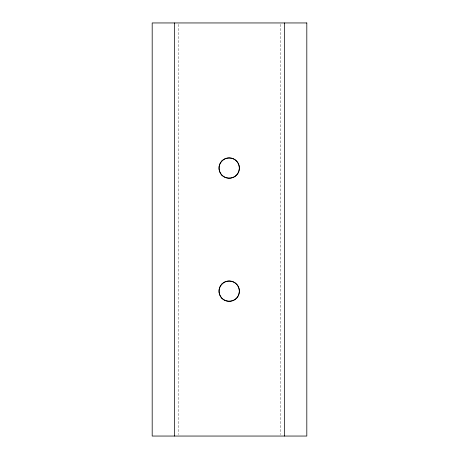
<?xml version="1.0" encoding="UTF-8"?>
<svg xmlns="http://www.w3.org/2000/svg" width="459" height="459" viewBox="0 0 459 459"><rect width="100%" height="100%" fill="white"/><g stroke="black" fill="none" stroke-linecap="round" stroke-linejoin="round"><path stroke-width="0.34" stroke-dasharray="2.29 1.72" d="M280.69 24.384L280.69 434.616M178.31 24.384L178.31 434.616"/><path stroke-width="0.69" d="M284.603 22.95L284.603 436.05M174.391 22.95L174.391 436.05M221.995 160.868L220.383 162.979A10.098 10.012 -90 0 0 220.383 173.152C223.946 179.773 234.44 179.773 238.003 173.152A10.098 10.012 -90 0 0 238.003 162.974C234.882 157.334 226.471 156.226 221.995 160.868M221.995 283.96L220.383 286.072A10.098 10.012 -90 0 0 220.383 296.244C223.946 302.865 234.44 302.865 238.003 296.244A10.098 10.012 -90 0 0 238.003 286.072C234.882 280.432 226.471 279.324 221.995 283.96M306.813 22.95L152.187 22.95L152.187 436.05L306.813 436.05L306.813 22.95M221.995 298.35A10.173 10.173 0 0 0 239.019 293.789A10.173 10.173 0 0 0 226.557 281.333A10.173 10.173 0 0 0 221.995 298.35M221.995 175.258A10.173 10.173 0 0 0 239.019 170.696A10.173 10.173 0 0 0 226.557 158.235A10.173 10.173 0 0 0 221.995 175.258"/></g></svg>
